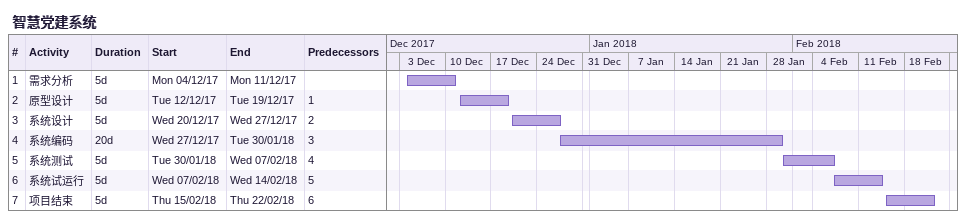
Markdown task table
智慧党建系统

| ID | Task | Duration | Start | Finish | Predecessors |
|---|---|---|---|---|---|
| 1 | 需求分析 | 5d | 2017-12-04 | 2017-12-11 |  |
| 2 | 原型设计 | 5d | 2017-12-12 | 2017-12-19 | 1 |
| 3 | 系统设计 | 5d | 2017-12-20 | 2017-12-27 | 2 |
| 4 | 系统编码 | 20d | 2017-12-27 | 2018-01-30 | 3 |
| 5 | 系统测试 | 5d | 2018-01-30 | 2018-02-07 | 4 |
| 6 | 系统试运行 | 5d | 2018-02-07 | 2018-02-14 | 5 |
| 7 | 项目结束 | 5d | 2018-02-15 | 2018-02-22 | 6 |
